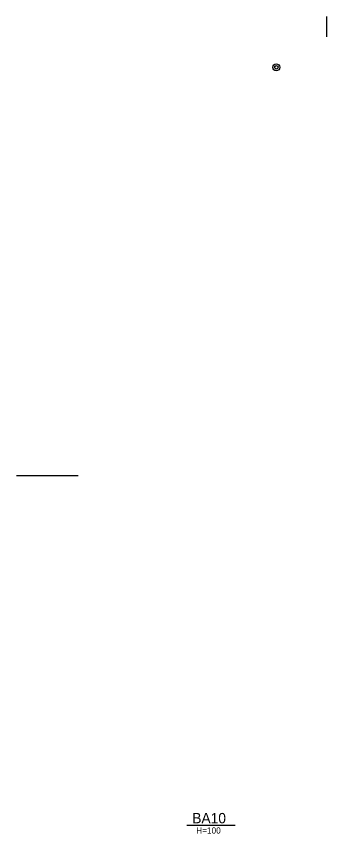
# Model space of a CAD drawing. Header units: metres. Extents: x -5 to 8419, y -6 to 3991.
# Drawn here: x 1476 to 2228, y 2011 to 3991 of the extents above; entities that cross this region are included whole.
import ezdxf

# ---------------------------------------------------------------- set-up
doc = ezdxf.new("R2010")
doc.units = ezdxf.units.M

msp = doc.modelspace()

# ---------------------------------------------------------------- linework, layer by layer
for radius in [8.5536, 4.233047]:
    msp.add_circle((2105.765929, 3867.201588), radius)
at = {"layer": '1', "color": 1}
msp.add_line((1625.636324, 2878.052839), (1475.633857, 2878.052839), dxfattribs=at)
at = {"layer": '3', "color": 3}
for p, q in [((2227.936033, 3990.679532), (2227.936033, 3940.680032)), ((1888.838113, 2031.375054), (2005.88776, 2031.375054))]:
    msp.add_line(p, q, dxfattribs=at)

# ---------------------------------------------------------------- texts
for s, height, p in [('BA10', 25, (1902.091015, 2035.957563)), ('H=100', 15, (1911.566282, 2011.105061))]:
    msp.add_text(s, height=height, dxfattribs=at).set_placement(p)

doc.saveas('drawing.dxf')
